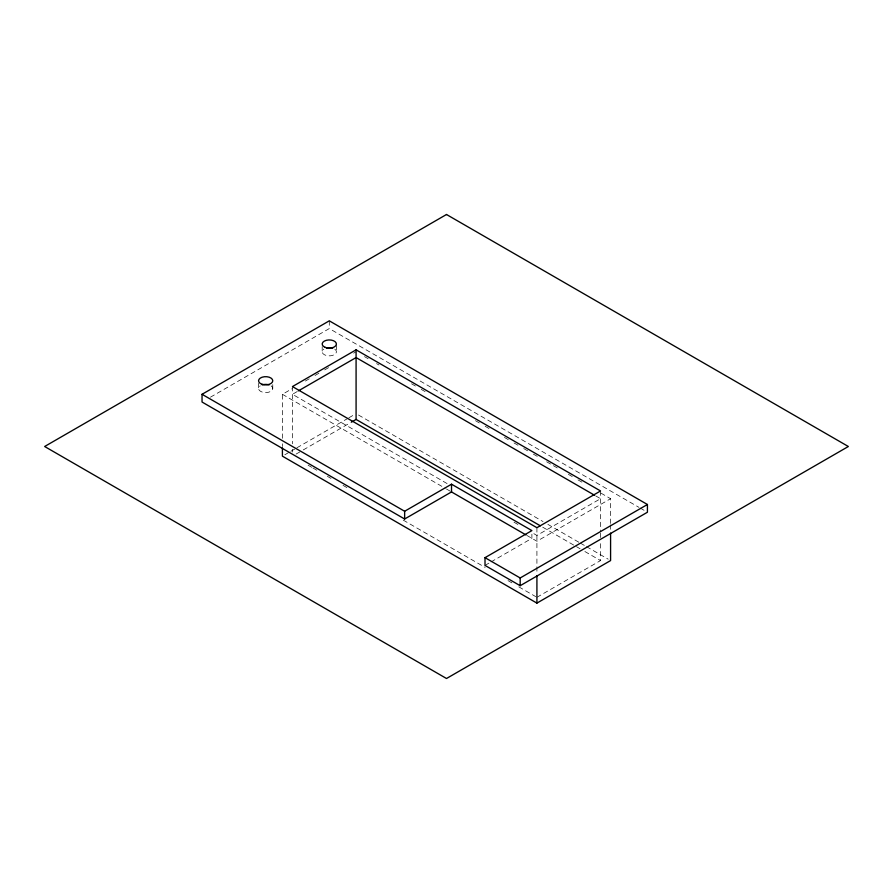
<?xml version="1.0" encoding="UTF-8"?>
<svg xmlns="http://www.w3.org/2000/svg" width="893" height="893" viewBox="0 0 893 893"><rect width="100%" height="100%" fill="white"/><g stroke="black" fill="none" stroke-linecap="round" stroke-linejoin="round"><path stroke-width="0.67" stroke-dasharray="4.46 3.35" d="M210.447 397.184L329.294 328.568L638.986 507.369M282.411 438.296L282.411 394.304L292.078 388.723M305.361 381.054L310.195 378.264M315.017 375.473L319.85 372.682M324.684 369.892L329.517 367.101M353.673 353.159L356.084 351.764M297.257 391.525L292.457 394.304L447.806 483.984M284.822 454.771L289.656 451.981M290.861 451.289L295.695 448.498M296.9 447.795L347.634 418.516M348.839 417.812L354.878 414.33M296.063 454.091L302.057 450.619M303.263 449.927L350.078 422.902M485.011 565.403L489.822 562.623M491.016 561.931L531.893 538.334L531.893 531.893M610.589 523.454L610.589 498.696L536.916 541.236L527.093 535.566M536.916 597.305L600.543 560.57L600.543 541.325M640.192 508.061L646.219 511.544M364.523 356.642L368.15 358.729M376.589 363.607L379 364.991M411.573 383.8L416.395 386.58M421.217 389.37L426.039 392.15M475.5 420.703L480.322 423.494M485.145 426.274L489.967 429.064M504.445 437.425L509.267 440.204M514.089 442.995L518.922 445.774M523.745 448.565L528.567 451.345M533.389 454.135L538.222 456.915M546.661 461.793L557.511 468.066M568.372 474.328L573.194 477.119M578.017 479.898L582.85 482.689M600.944 493.126L610.589 498.696M595.72 495.916L600.543 498.696L536.916 535.432L532.094 532.652M358.495 415.022L543.044 521.568M547.867 524.358L579.233 542.464M580.439 543.156L585.261 545.947M586.467 546.639L608.178 559.174M542.743 527.194L575.248 545.969M576.454 546.661L580.07 548.749M584.893 551.528L600.543 560.57M514.033 522.226L518.855 525.006M282.411 394.304L445.25 488.315M446.455 489.007L450.072 491.094M308.107 465.208L311.724 467.296M312.93 467.988L318.946 471.459M327.385 476.326L330.99 478.414M343.035 485.368L347.857 488.147M403.245 520.128L485.133 567.412M508.017 580.617L512.828 583.397M518.855 586.88L535.711 596.613M610.589 524.827L610.589 531.703M600.543 490.971L600.543 531.703M600.543 533.076L600.543 539.952M536.916 527.707L536.916 574.232M336.393 345.323L336.393 351.764M329.294 320.833L329.294 328.568M322.194 346.607L322.194 351.764M292.457 386.569L292.457 443.799M292.457 449.291L292.457 452.048M282.411 443.799L282.411 446.545M272.767 384.626L272.767 388.5M258.568 383.343L258.568 388.5M334.752 349.141A7.099 4.097 0 0 1 334.161 354.755A7.099 4.097 0 0 1 324.427 354.755A7.099 4.097 0 0 1 323.835 349.141M271.126 385.865A7.099 4.097 0 0 1 270.534 391.48A7.099 4.097 0 0 1 260.801 391.48A7.099 4.097 0 0 1 260.209 385.865"/><path stroke-width="1.34" d="M202.041 394.293L329.294 320.833L647.425 504.5L647.425 512.236L520.173 585.708L485.011 565.403L485.011 557.667L531.893 530.598L451.523 484.196L404.641 511.265L202.041 394.293L202.041 402.029L404.641 519L451.523 491.931L451.523 484.196M356.084 349.833L292.457 386.569L536.916 527.707L600.543 490.971L356.084 349.833L356.084 419.431L540.332 525.81M298.463 390.833L356.084 357.568L594.526 495.224M351.284 422.21L356.084 419.431M485.011 557.667L520.173 577.972L647.425 504.5M282.411 447.918L282.411 456.167L536.916 603.11L610.589 560.57L610.589 533.076M451.278 491.797L526.055 534.963M536.916 575.605L536.916 603.11M520.173 577.972L520.173 585.708M404.641 511.265L404.641 519M326.47 348.002A7.099 4.097 0 0 1 332.743 348.181M262.218 384.916A7.099 4.097 0 0 1 269.117 384.916M446.5 214.499L44.65 446.5L446.5 678.501L848.35 446.5L446.5 214.499M325.13 347.355A7.099 4.097 0 0 0 336.36 344.452A7.099 4.097 0 0 0 326.391 340.289A7.099 4.097 0 0 0 325.13 347.355M262.118 384.314A7.099 4.097 0 0 0 272.767 380.764A7.099 4.097 0 0 0 262.118 377.214A7.099 4.097 0 0 0 262.118 384.314"/></g></svg>
